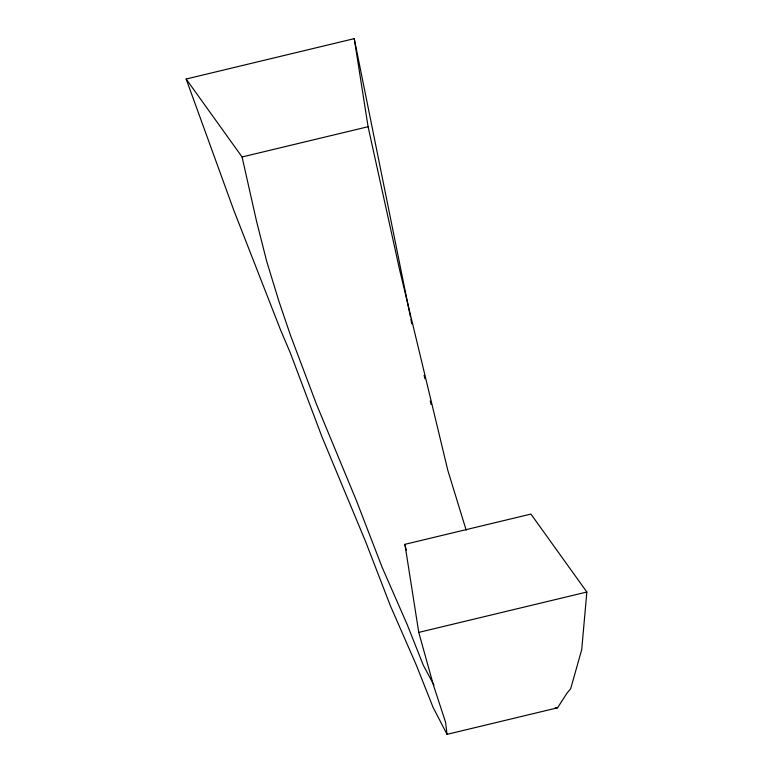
<?xml version="1.0" encoding="UTF-8"?>
<svg xmlns="http://www.w3.org/2000/svg" width="773" height="773" viewBox="0 0 773 773"><rect width="100%" height="100%" fill="white"/><g stroke="black" fill="none" stroke-linecap="round" stroke-linejoin="round"><path stroke-width="1.16" d="M447.036 734.35L445.586 722.282L433.469 685.284L418.763 632.401L404.917 544.337L530.916 514.074L586.852 592.021L581.711 649.678L570.667 688.762L567.005 693.12L557.546 707.807L447.036 734.35L432.996 707.179L416.367 665.224L390.433 605.906L365.552 541.458L321.983 436.871L290.368 353.029L280.502 329.81L233.765 210.198L186.148 79.02L354.237 38.65L410.415 316.882M186.148 79.02L242.084 156.977L368.083 126.714L354.237 38.65M418.763 632.401L586.852 592.021M555.236 707.701L557.546 707.807M433.962 685.081L423.333 665.282L407.265 624.758L382.21 567.469L356.305 500.353L316.428 404.124L290.522 335.434L279.101 301.856L266.84 261.873L256.452 220.875L242.084 156.977M466.187 530.191L447.847 470.457L399.544 269.477L368.083 126.714M424.097 375.272L424.937 378.78M430.252 400.974L431.092 404.482M404.917 544.337L406.221 550.144M410.869 319.21L411.777 323.858"/></g></svg>
